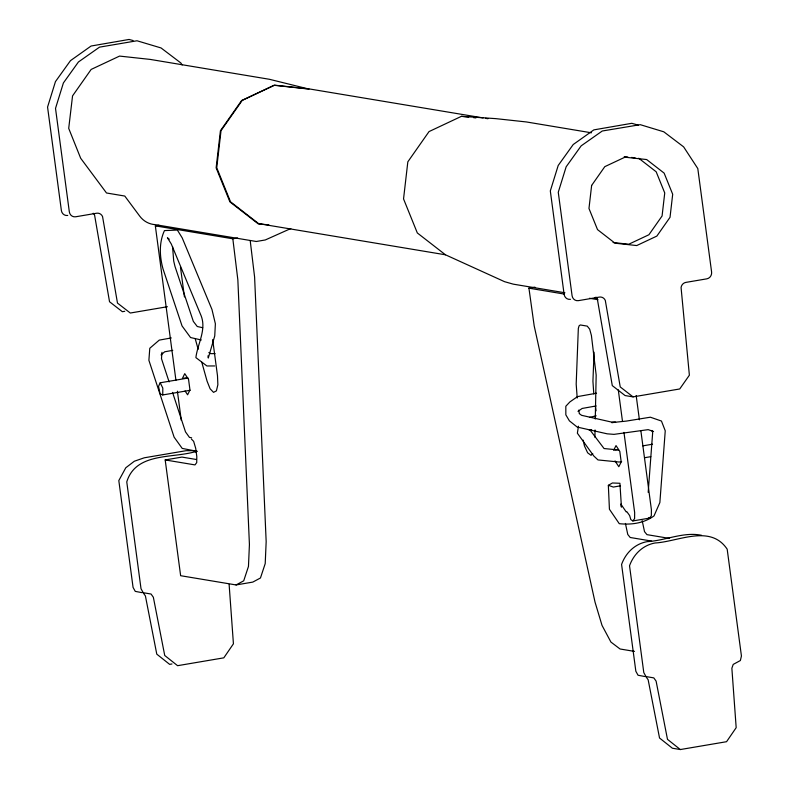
<?xml version="1.0" encoding="UTF-8"?>
<svg xmlns="http://www.w3.org/2000/svg" width="789" height="789" viewBox="0 0 789 789"><rect width="100%" height="100%" fill="white"/><g stroke="black" fill="none" stroke-linecap="round" stroke-linejoin="round"><path stroke-width="1.18" d="M190.119 390.289L162.751 394.944L162.8 388.089L160.197 382.783L188.078 378.049M594.906 437.303L595.054 429.975M595.271 418.998L596.168 375.081L591.405 335.453L589.679 329.141L587.243 326.123L580.29 324.96L579.067 325.857L578.337 328.402L576.187 384.085L577.213 398.011M594.058 352.19L592.933 381.235L593.792 393.958M161.952 352.318L161.489 358.67L169.112 381.915M648.183 492.356L652.671 432.53L651.872 430.469M172.554 246.513L173.708 261.06L174.98 266.406L193.335 321.399L197.26 326.498L202.665 327.721M578.465 426.208L577.37 433.21L593.811 456.003L597.993 459.938L619.197 462.038L621.633 461.624M160.197 382.783L158.52 386.363L160.098 393.879L162.751 394.944M613.625 450.322L616.022 445.588L619.809 451.426L621.209 461.989L618.813 466.723L615.025 460.884M626.89 511.736L629.632 515.552L630.825 519.596L632.867 520.947L634.593 518.629L634.662 512.603L623.961 432.382M632.867 520.947L649.603 518.097L651.329 515.779L651.408 509.763L640.865 430.755M592.766 453.616L591.03 455.322L587.637 452.797L584.442 445.903L583.14 440.104M160.995 354.961L164.684 351.795L172.771 350.346M577.972 411.355L582.144 408.455L596.168 405.95M579.895 414.038L581.562 415.31L610.903 421.928L615.657 422.302L611.692 422.598L626.21 421.109L650.373 417.203L661.458 421.05L665.245 430.814L659.87 502.554L654.012 515.927C643.854 523.255 631.447 524.981 619.266 523.679L609.424 509.24L608.349 485.314L612.422 482.976L619.917 483.282L621.436 507.12L620.854 504.063L626.21 511.913M196.343 459.494L181.934 457.087L165.187 459.938L180.642 575.704L236.049 584.945L243.712 580.822L248.466 566.433L249.423 544.479L237.854 279.888L232.834 238.791L155.334 225.861L175.927 380.229M591.425 132.799L526.391 121.95L495.748 118.636L461.447 116.328L429.029 131.585L407.834 161.814L403.544 198.917L417.322 232.952L445.469 254.798L504.546 281.673L513.244 284.148L564.924 292.768M290.806 228.544L265.272 239.964L256.297 241.493L155.344 224.658A23.009 21.658 -80.5 0 1 139.722 216.137L124.78 196.047L106.505 192.989L80.675 158.254L68.712 128.39L72.549 95.893L91.149 69.432L119.563 56.088L150.206 59.412L269.443 79.294L309.012 89.088L274.039 85.271L241.612 100.528L220.417 130.757L216.137 167.86L229.915 201.895L258.052 223.741L268.911 224.924M589.462 417.42L596.159 415.803M589.284 430.321L591.622 429.758M171.312 337.948L159.26 340.108L149.782 348.274L148.894 360.297L174.103 437.145L182.21 448.418L197.378 451.357M596.533 393.208L577.548 396.601L569.895 401.917L565.821 406.256L565.841 414.846L569.402 420.853L577.203 427.066L607.195 433.832L614.01 434.364L648.173 429.64L653.558 431.504M620.479 485.817L613.339 487.069L608.349 485.314M171.953 663.963L169.635 664.358L156.784 654.15L145.403 595.922L143.105 592.707M680.335 749.55L726.561 741.699L736.176 727.675L731.867 668.244L733.218 664.407L740.368 660.531L741.433 656.004L727.182 549.183C710.307 523.916 678.353 541.727 655.038 542.98C642.779 545.238 633.656 554.233 629.533 565.772L643.794 672.583L645.994 676.558L653.805 677.889L656.103 681.114L667.484 739.342L680.335 749.55L672.386 748.228L659.535 738.011L648.154 679.783L645.856 676.567M155.334 225.861L158.924 225.25M232.834 238.791L237.617 237.972M124.751 311.3L122.354 311.704L109.533 301.743L94.611 215.259A5.977 5.622 -80.5 0 0 93.181 213.237M167.396 306.724L130.303 313.026L117.482 303.075L102.56 216.58A5.977 5.622 -80.5 0 0 96.623 213.227L75.685 216.778A5.977 5.622 -80.5 0 1 69.324 211.837L55.516 108.389L63.396 82.944L78.417 61.986L99.522 47.143L137.01 40.772L161.055 47.951L180.878 62.992L182.17 64.964M634.514 651.398L620.055 648.992L610.923 642.068L602.027 625.401L595.034 602.125L534.183 325.877L528.936 288.172L534.922 287.157M187.171 377.655L182.387 378.473L184.754 373.661L188.551 379.42L189.971 389.993L187.604 394.796L185.08 390.959M633.054 396.887L679.724 388.967L689.379 375.189L681.075 287.581A5.977 5.622 -80.5 0 1 685.868 282.393L706.806 278.842A5.977 5.622 -80.5 0 0 711.599 271.998L697.801 168.56L683.629 146.862L663.805 131.812L640.264 124.672L602.273 131.004L581.168 145.847L566.147 166.804L558.267 192.26L572.074 295.697A5.977 5.622 -80.5 0 0 578.436 300.639L599.374 297.088A5.977 5.622 -80.5 0 1 605.311 300.441L620.233 386.935L633.054 396.887L625.105 395.565L612.284 385.614L597.362 299.12A5.977 5.622 -80.5 0 0 595.932 297.098M614.828 450.115L618.408 449.503M642.838 445.854L652.533 444.207M644.712 457.699L650.787 456.673M236.049 584.945L252.796 582.095L260.459 577.982L265.212 563.593L266.169 541.639L254.6 277.047L250.231 240.823M215.101 353.63L210.416 353.65L208.858 352.525M214.697 365.948L206.905 365.968L195.879 357.604C197.714 343.077 207.369 328.766 200.357 313.953L171.272 243.969L167.426 237.765L169.26 239.215M195.396 450.667L186.135 450.687L144.308 457.788L134.347 461.23L125.786 467.769L118.814 480.58L133.065 587.401L135.264 591.375L141.882 592.628M196.402 452.008L194.084 452.018C170.937 458.291 135.678 452.797 126.763 481.911L141.014 588.722L143.213 592.707L151.054 594.028L153.352 597.243L164.733 655.481L177.584 665.689L223.81 657.839L233.426 643.814L229.116 584.383M644.643 676.489L638.045 675.236L635.845 671.261L621.584 564.441C625.707 552.902 634.829 543.907 647.088 541.649C665.127 540.721 683.442 531.539 701.529 535.287M618.586 449.977L604.058 448.537L589.847 429.758M461.447 116.328L468.686 117.117M473.508 117.64L475.915 117.906M624.227 156.646L627.847 157.041M631.466 157.435L635.086 157.83M613.092 242.519L628.774 244.225L648.913 234.757L662.079 215.979L664.742 192.94L656.182 171.795L638.705 158.224M483.075 117.916L309.613 88.979L274.641 85.173L242.223 100.42L221.028 130.649L216.748 167.751L230.516 201.787L258.664 223.642L261.07 223.908M485.501 118.32L487.927 118.725M258.664 223.642L445.469 254.798M594.975 297.778L597.381 298.183M528.936 288.172L564.056 294.031M589.491 298.272L597.963 299.692M648.459 517.909L649.603 518.097M669.565 538.423L646.96 534.646L644.514 531.638L642.167 520.602M165.187 459.938L195.001 464.908L196.727 462.591L196.806 456.565L195.702 448.32L193.65 441.347L191.441 439.108M651.615 541.067L630.214 537.496L627.778 534.478L625.421 523.442M191.668 437.826L189.459 437.402L185.514 431.908L172.544 392.38M201.294 339.97L190.553 337.544L182.042 325.936L163.007 268.881C159.556 256.336 158.905 242.667 164.457 230.595L177.357 230.053L182.19 237.854L211.965 309.475L215.377 323.786L214.746 335.927L208.286 358.038L207.961 355.829M638.193 125.135L631.811 123.311L593.851 129.879L573.218 144.525L558.198 165.483L550.318 190.928L564.125 294.376A5.977 5.622 -80.5 0 0 570.486 299.317M133.094 40.555L129.061 39.45L91.1 46.018L70.468 60.654L55.447 81.622L47.567 107.067L61.374 210.505A5.977 5.622 -80.5 0 0 67.736 215.456M195.189 338.629L198.167 349.271M201.797 362.269L207.083 381.186L210.111 388.79L213.543 392.36L216.403 390.88L217.863 384.766L217.498 375.771L212.665 339.566M636.161 395.496L639.406 419.807M618.28 389.835L622.501 421.434M595.399 406.029L596.05 410.852M578.82 410.073L579.304 413.692M180.434 266.909L184.439 296.92M177.387 391.176L181.283 420.35M591.632 185.435L588.969 208.483L597.529 229.619L615.006 243.19L636.723 245.557L656.862 236.079L670.029 217.31L672.692 194.262L664.131 173.116L646.655 159.546L624.937 157.189L604.798 166.657L591.632 185.435"/></g></svg>
